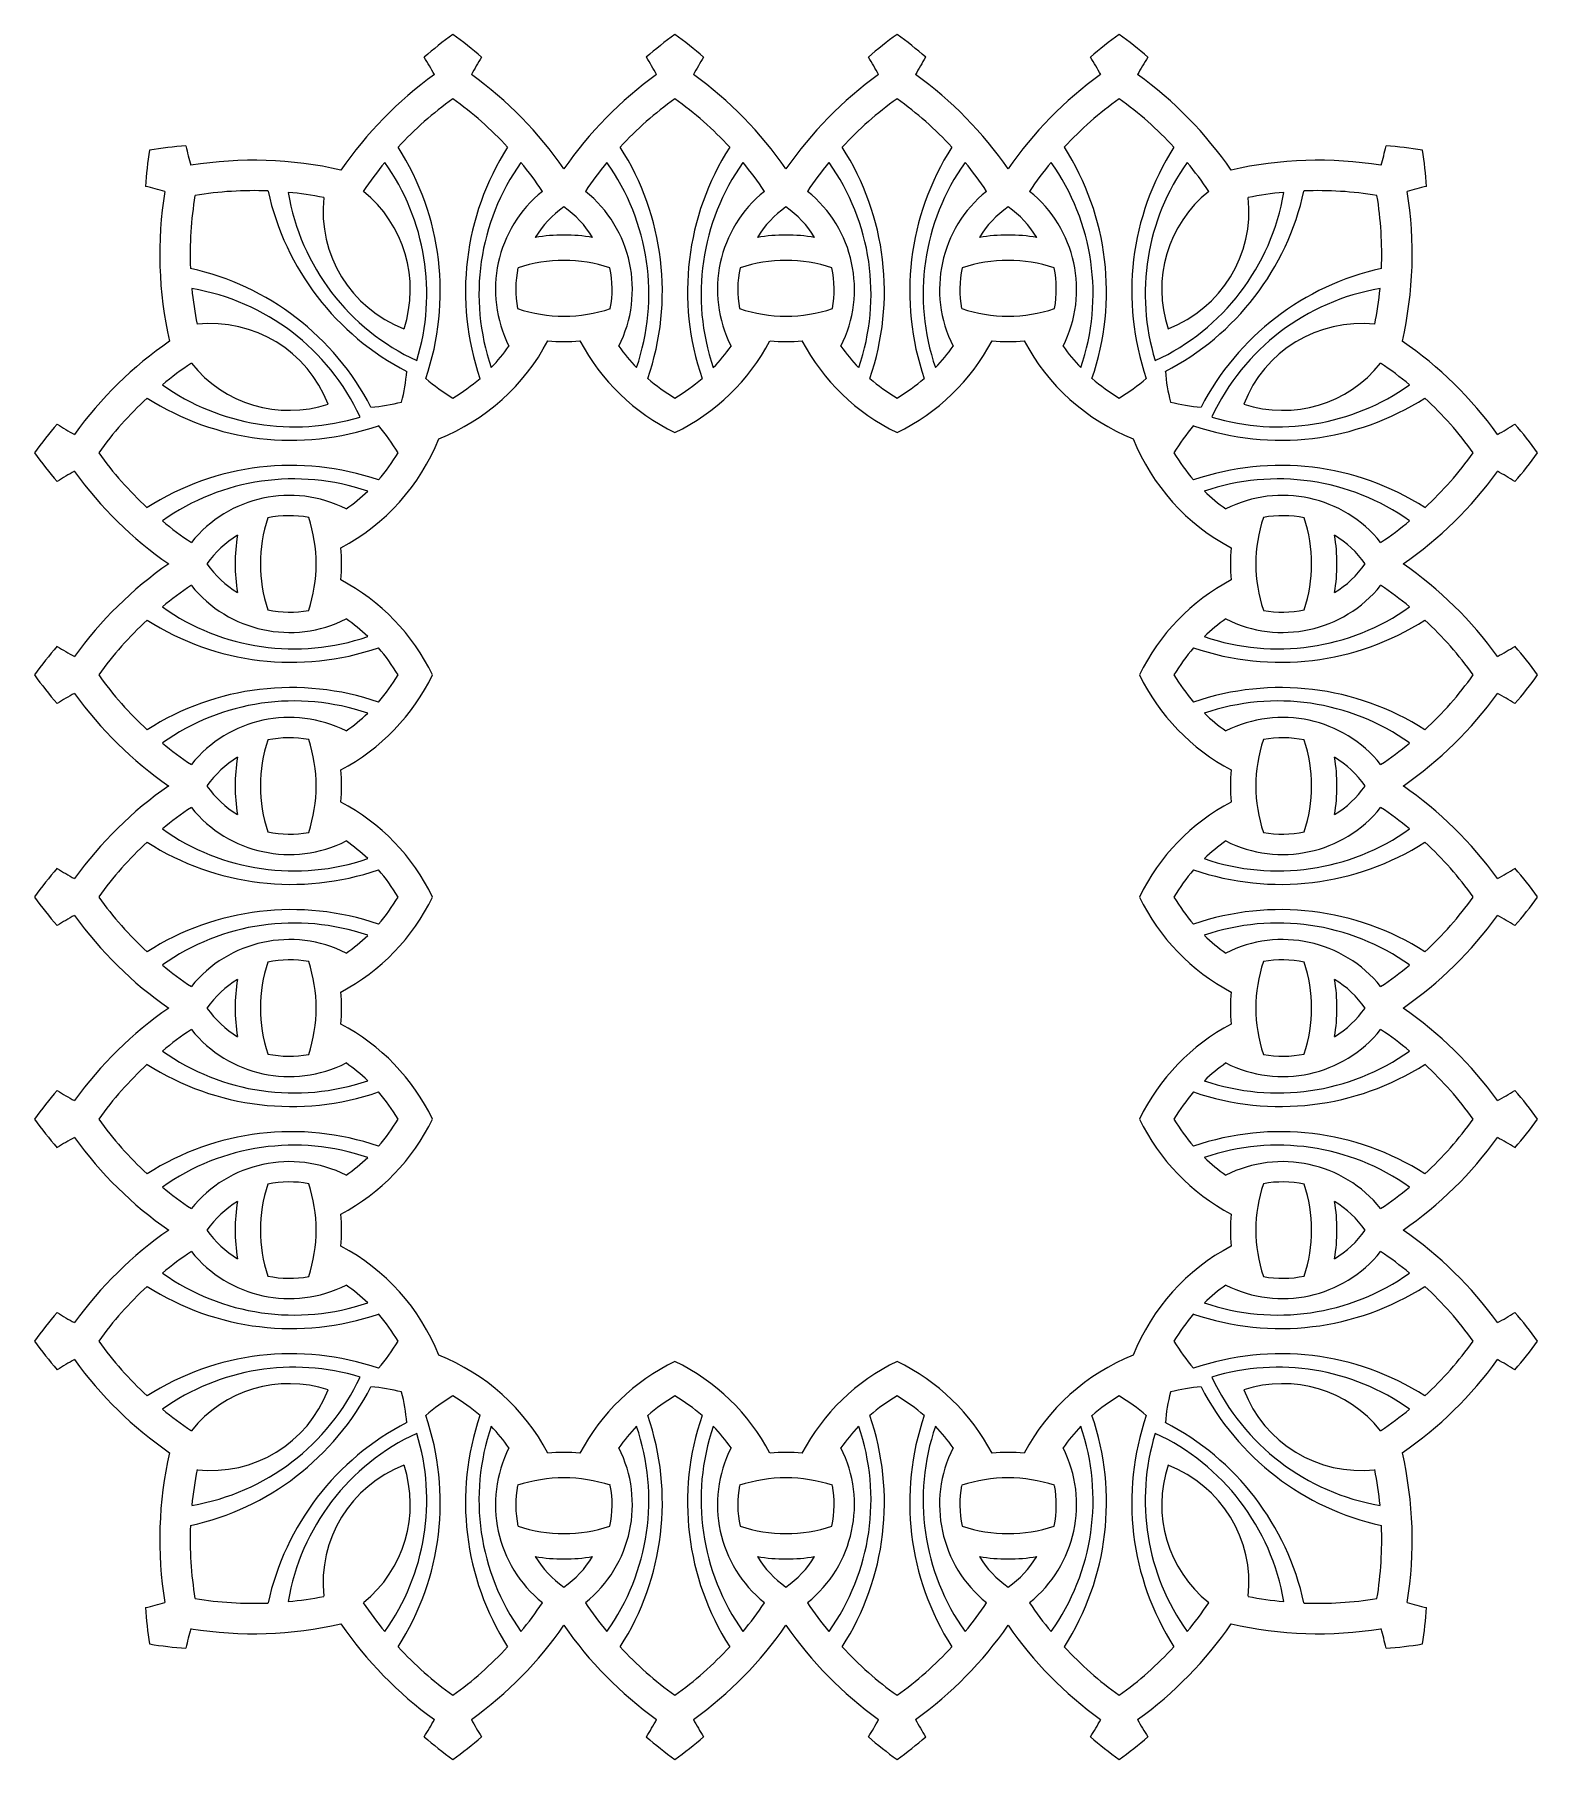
# Model space of a CAD drawing. Extents: x -16 to 414, y -246 to 206.
# Drawn here: x 19 to 167.1, y -224.2 to -54.3 of the extents above; entities that cross this region are included whole.
import ezdxf

# ---------------------------------------------------------------- set-up
doc = ezdxf.new("R2010")
doc.units = 0
doc.layers.get('0').update_dxf_attribs({"linetype": 'CONTINUOUS'})

msp = doc.modelspace()

# ---------------------------------------------------------------- linework, layer by layer
for centre, radius, start, end in [((80.86, -83.01), 35.38, 125.6285, 131.4695), ((39.64, -83.01), 35.38, 48.5305, 54.3715), ((102.73, -83.01), 35.38, 125.6285, 131.4695), ((61.51, -83.01), 35.38, 48.5305, 54.3715), ((124.6, -83.01), 35.38, 125.6285, 131.4695), ((83.39, -83.01), 35.38, 48.5305, 54.3715), ((146.47, -83.01), 35.38, 125.6285, 131.4695), ((105.26, -83.01), 35.38, 48.5305, 54.3715), ((35.2, -70.71), 26.38, 28.292, 32.5752), ((85.3, -70.71), 26.38, 147.4248, 151.708), ((57.08, -70.71), 26.38, 28.292, 32.5752), ((107.17, -70.71), 26.38, 147.4248, 151.708), ((78.95, -70.71), 26.38, 28.292, 32.5752), ((129.04, -70.71), 26.38, 147.4248, 151.708), ((100.82, -70.71), 26.38, 28.292, 32.5752), ((150.91, -70.71), 26.38, 147.4248, 151.708), ((80.86, -89.35), 38.38, 125.7627, 145.5271), ((39.64, -89.35), 38.38, 34.718, 54.2373), ((102.73, -89.35), 38.38, 125.7627, 145.282), ((61.51, -89.35), 38.38, 34.718, 54.2373), ((124.6, -89.35), 38.38, 125.7627, 145.282), ((83.39, -89.35), 38.38, 34.718, 54.2373), ((146.47, -89.35), 38.38, 125.7627, 145.282), ((105.26, -89.35), 38.38, 34.4729, 54.2373), ((80.86, -89.35), 35.38, 125.6285, 137.3105), ((39.64, -89.35), 35.38, 42.6895, 54.3715), ((102.73, -89.35), 35.38, 125.6285, 137.3105), ((61.51, -89.35), 35.38, 42.6895, 54.3715), ((124.6, -89.35), 35.38, 125.6285, 137.3105), ((83.39, -89.35), 35.38, 42.6895, 54.3715), ((146.47, -89.35), 35.38, 125.6285, 137.3105), ((105.26, -89.35), 35.38, 42.6895, 54.3715), ((65.29, -71.4), 35.38, 170.6285, 176.4695), ((36.14, -100.55), 35.38, 93.5305, 99.3715), ((59.72, -59.56), 26.38, 192.4248, 196.708), ((32.63, -79.56), 26.38, 341.0516, 32.5752), ((87.87, -79.56), 26.38, 147.4248, 198.9484), ((54.5, -79.56), 26.38, 341.0516, 32.5752), ((109.74, -79.56), 26.38, 147.4248, 198.9484), ((76.37, -79.56), 26.38, 341.0516, 32.5752), ((131.62, -79.56), 26.38, 147.4248, 198.9484), ((98.24, -79.56), 26.38, 341.0516, 32.5752), ((153.49, -79.56), 26.38, 147.4248, 198.9484), ((126.39, -59.56), 26.38, 343.292, 347.5752), ((149.97, -100.55), 35.38, 80.6285, 86.4695), ((120.83, -71.4), 35.38, 3.5305, 9.3715), ((40.62, -105.02), 38.38, 77.0503, 99.2373), ((80.86, -89.35), 35.38, 140.5322, 146.2865), ((35.3, -79.81), 22.38, 342.9384, 35.3748), ((85.2, -79.81), 22.38, 144.6252, 198.9261), ((39.64, -89.35), 35.38, 33.7135, 39.4678), ((102.73, -89.35), 35.38, 140.5322, 146.2865), ((57.17, -79.81), 22.38, 341.0739, 35.3748), ((107.07, -79.81), 22.38, 144.6252, 198.9261), ((61.51, -89.35), 35.38, 33.7135, 39.4678), ((124.6, -89.35), 35.38, 140.5322, 146.2865), ((79.05, -79.81), 22.38, 341.0739, 35.3748), ((128.94, -79.81), 22.38, 144.6252, 198.9261), ((83.39, -89.35), 35.38, 33.7135, 39.4678), ((146.47, -89.35), 35.38, 140.5322, 146.2865), ((100.92, -79.81), 22.38, 341.0739, 35.3748), ((150.81, -79.81), 22.38, 144.6252, 197.0616), ((105.26, -89.35), 35.38, 33.7135, 39.4678), ((145.49, -105.02), 38.38, 80.7627, 102.9497), ((24.3, -94.98), 26.38, 73.292, 77.5752), ((40.62, -105.02), 35.38, 87.6895, 99.3715), ((145.49, -105.02), 35.38, 80.6285, 92.3105), ((161.81, -94.98), 26.38, 102.4248, 106.708), ((69.76, -75.88), 38.38, 170.7627, 192.9302), ((69.76, -75.88), 35.38, 170.6285, 182.3105), ((67.81, -64), 26.38, 192.4248, 242.6902), ((66.09, -66.07), 22.38, 189.6252, 245.1644), ((40.62, -105.02), 35.38, 78.7135, 84.4678), ((59.85, -71.67), 12.38, 173.7736, 249.1051), ((43.68, -79.36), 12.38, 341.7411, 51.2264), ((76.82, -79.36), 12.38, 128.7736, 206.8507), ((76.82, -79.36), 9.88, 124.7779, 148.8466), ((65.55, -79.36), 9.88, 31.1534, 55.2221), ((65.55, -79.36), 12.38, 333.1493, 51.2264), ((98.69, -79.36), 12.38, 128.7736, 206.8507), ((98.69, -79.36), 9.88, 124.7779, 148.8466), ((87.42, -79.36), 9.88, 31.1534, 55.2221), ((87.42, -79.36), 12.38, 333.1493, 51.2264), ((120.56, -79.36), 12.38, 128.7736, 206.8507), ((120.56, -79.36), 9.88, 124.7779, 148.8466), ((109.3, -79.36), 9.88, 31.1534, 55.2221), ((109.3, -79.36), 12.38, 333.1493, 51.2264), ((120.02, -66.07), 22.38, 294.8356, 350.3748), ((142.44, -79.36), 12.38, 128.7736, 198.2589), ((118.31, -64), 26.38, 297.3098, 347.5752), ((126.27, -71.67), 12.38, 290.8949, 6.2264), ((145.49, -105.02), 35.38, 95.5322, 101.2865), ((116.35, -75.88), 35.38, 357.6895, 9.3715), ((116.35, -75.88), 38.38, 347.0698, 9.2373), ((71.19, -91.02), 17.01, 80.4597, 99.5403), ((93.06, -91.02), 17.01, 80.4597, 99.5403), ((114.93, -91.02), 17.01, 80.4597, 99.5403), ((28.74, -103.07), 26.38, 27.3098, 77.5752), ((76.82, -79.36), 10.38, 168.2047, 190.5365), ((71.19, -91.02), 14.51, 71.8286, 108.1714), ((65.55, -79.36), 10.38, 349.4635, 11.7953), ((98.69, -79.36), 10.38, 168.2047, 190.5365), ((93.06, -91.02), 14.51, 71.8286, 108.1714), ((87.42, -79.36), 10.38, 349.4635, 11.7953), ((120.56, -79.36), 10.38, 168.2047, 190.5365), ((114.93, -91.02), 14.51, 71.8286, 108.1714), ((109.3, -79.36), 10.38, 349.4635, 11.7953), ((157.37, -103.07), 26.38, 102.4248, 152.6902), ((30.81, -101.35), 22.38, 24.9164, 80.3748), ((69.76, -75.88), 35.38, 185.5322, 191.2865), ((155.3, -101.35), 22.38, 99.6252, 155.0836), ((116.35, -75.88), 35.38, 348.7135, 354.4678), ((71.19, -67.49), 14.51, 251.645, 288.355), ((93.06, -67.49), 14.51, 251.645, 288.355), ((114.93, -67.49), 14.51, 251.645, 288.355), ((36.41, -95.11), 12.38, 21.0343, 96.2264), ((149.7, -95.11), 12.38, 83.7736, 158.9657), ((54.13, -116.07), 38.38, 124.5634, 144.2373), ((51.18, -74.71), 20.83, 291.6384, 332.2115), ((71.19, -67.49), 17.01, 264.6766, 275.3234), ((91.19, -74.71), 20.83, 207.7885, 244.1866), ((73.05, -74.71), 20.83, 295.8134, 332.2115), ((93.06, -67.49), 17.01, 264.6766, 275.3234), ((113.06, -74.71), 20.83, 207.7885, 244.1866), ((94.92, -74.71), 20.83, 295.8134, 332.2115), ((114.93, -67.49), 17.01, 264.6766, 275.3234), ((134.94, -74.71), 20.83, 207.7885, 248.3616), ((131.98, -116.07), 38.38, 35.7627, 55.4366), ((54.13, -116.07), 35.38, 123.7135, 129.4678), ((44.15, -78.89), 12.38, 218.7736, 287.9773), ((51.18, -74.71), 17.83, 316.1138, 324.9531), ((91.19, -74.71), 17.83, 215.0469, 223.8862), ((73.05, -74.71), 17.83, 316.1138, 324.9531), ((113.06, -74.71), 17.83, 215.0469, 223.8862), ((94.92, -74.71), 17.83, 316.1138, 324.9531), ((134.94, -74.71), 17.83, 215.0469, 223.8862), ((141.97, -78.89), 12.38, 252.0227, 321.2264), ((131.98, -116.07), 35.38, 50.5322, 56.2865), ((37.93, -86.02), 17.83, 345.5773, 355.4292), ((69.32, -74.71), 17.83, 228.7979, 239.4227), ((51.18, -74.71), 17.83, 300.5773, 311.2021), ((91.19, -74.71), 17.83, 228.7979, 239.4227), ((73.05, -74.71), 17.83, 300.5773, 311.2021), ((113.06, -74.71), 17.83, 228.7979, 239.4227), ((94.92, -74.71), 17.83, 300.5773, 311.2021), ((134.94, -74.71), 17.83, 228.7979, 239.4227), ((116.79, -74.71), 17.83, 300.5773, 311.2021), ((148.19, -86.02), 17.83, 184.5708, 194.4227), ((44.6, -70.52), 22.38, 234.6252, 286.9001), ((141.51, -70.52), 22.38, 253.0999, 305.3748), ((54.13, -116.07), 35.38, 132.6895, 144.3715), ((44.35, -67.84), 26.38, 237.4248, 288.9484), ((50.76, -73.19), 17.83, 274.5708, 284.4227), ((135.36, -73.19), 17.83, 255.5773, 265.4292), ((141.77, -67.84), 26.38, 251.0516, 302.5752), ((131.98, -116.07), 35.38, 35.6285, 47.3105), ((47.8, -116.07), 35.38, 138.5305, 144.3715), ((35.49, -70.42), 26.38, 237.4248, 241.708), ((39.5, -104.53), 17.83, 30.5773, 41.2021), ((146.62, -104.53), 17.83, 138.7979, 149.4227), ((150.62, -70.42), 26.38, 298.292, 302.5752), ((138.32, -116.07), 35.38, 35.6285, 41.4695), ((39.5, -86.39), 20.83, 297.7885, 338.3616), ((146.62, -86.39), 20.83, 201.6384, 242.2115), ((47.8, -74.86), 35.38, 215.6285, 221.4695), ((54.13, -74.86), 35.38, 215.6285, 227.3105), ((44.35, -123.08), 26.38, 71.0516, 122.5752), ((39.5, -86.39), 17.83, 318.7979, 329.4227), ((146.62, -86.39), 17.83, 210.5773, 221.2021), ((141.77, -123.08), 26.38, 57.4248, 108.9484), ((131.98, -74.86), 35.38, 312.6895, 324.3715), ((138.32, -74.86), 35.38, 318.5305, 324.3715), ((35.49, -120.51), 26.38, 118.292, 122.5752), ((54.13, -74.86), 38.38, 215.7627, 235.282), ((44.6, -120.41), 22.38, 71.0739, 125.3748), ((141.51, -120.41), 22.38, 54.6252, 108.9261), ((131.98, -74.86), 38.38, 304.718, 324.2373), ((150.62, -120.51), 26.38, 57.4248, 61.708), ((44.15, -112.03), 12.38, 63.1493, 141.2264), ((39.5, -86.39), 17.83, 305.0469, 313.8862), ((146.62, -86.39), 17.83, 226.1138, 234.9531), ((141.97, -112.03), 12.38, 38.7736, 116.8507), ((55.81, -106.4), 14.51, 161.8286, 198.1714), ((44.15, -112.03), 10.38, 79.4635, 101.7953), ((32.28, -106.4), 14.51, 341.645, 18.355), ((153.84, -106.4), 14.51, 161.645, 198.355), ((141.97, -112.03), 10.38, 78.2047, 100.5365), ((130.31, -106.4), 14.51, 341.8286, 18.1714), ((54.13, -74.86), 35.38, 230.5322, 236.2865), ((44.15, -112.03), 9.88, 121.1534, 145.2221), ((55.81, -106.4), 17.01, 170.4597, 189.5403), ((130.31, -106.4), 17.01, 350.4597, 9.5403), ((141.97, -112.03), 9.88, 34.7779, 58.8466), ((131.98, -74.86), 35.38, 303.7135, 309.4678), ((32.28, -106.4), 17.01, 354.6766, 5.3234), ((153.84, -106.4), 17.01, 174.6766, 185.3234), ((54.13, -137.94), 38.38, 124.718, 144.2373), ((44.15, -100.77), 9.88, 214.7779, 238.8466), ((141.97, -100.77), 9.88, 301.1534, 325.2221), ((131.98, -137.94), 38.38, 35.7627, 55.282), ((54.13, -137.94), 35.38, 123.7135, 129.4678), ((44.15, -100.77), 12.38, 218.7736, 296.8507), ((39.5, -126.41), 20.83, 25.8134, 62.2115), ((146.62, -126.41), 20.83, 117.7885, 154.1866), ((141.97, -100.77), 12.38, 243.1493, 321.2264), ((131.98, -137.94), 35.38, 50.5322, 56.2865), ((54.13, -137.94), 35.38, 132.6895, 144.3715), ((44.35, -89.71), 26.38, 237.4248, 288.9484), ((44.6, -92.39), 22.38, 234.6252, 288.9261), ((44.15, -100.77), 10.38, 258.2047, 280.5365), ((39.5, -126.41), 17.83, 46.1138, 54.9531), ((141.77, -89.71), 26.38, 251.0516, 302.5752), ((141.51, -92.39), 22.38, 251.0739, 305.3748), ((146.62, -126.41), 17.83, 125.0469, 133.8862), ((141.97, -100.77), 10.38, 259.4635, 281.7953), ((131.98, -137.94), 35.38, 35.6285, 47.3105), ((47.8, -137.94), 35.38, 138.5305, 144.3715), ((35.49, -92.29), 26.38, 237.4248, 241.708), ((39.5, -126.41), 17.83, 30.5773, 41.2021), ((146.62, -126.41), 17.83, 138.7979, 149.4227), ((150.62, -92.29), 26.38, 298.292, 302.5752), ((138.32, -137.94), 35.38, 35.6285, 41.4695), ((47.8, -96.73), 35.38, 215.6285, 221.4695), ((54.13, -96.73), 35.38, 215.6285, 227.3105), ((44.35, -144.96), 26.38, 71.0516, 122.5752), ((39.5, -108.26), 20.83, 297.7885, 334.1866), ((39.5, -108.26), 17.83, 318.7979, 329.4227), ((146.62, -108.26), 20.83, 205.8134, 242.2115), ((146.62, -108.26), 17.83, 210.5773, 221.2021), ((141.77, -144.96), 26.38, 57.4248, 108.9484), ((131.98, -96.73), 35.38, 312.6895, 324.3715), ((138.32, -96.73), 35.38, 318.5305, 324.3715), ((35.49, -142.38), 26.38, 118.292, 122.5752), ((54.13, -96.73), 38.38, 215.7627, 235.282), ((44.6, -142.28), 22.38, 71.0739, 125.3748), ((141.51, -142.28), 22.38, 54.6252, 108.9261), ((131.98, -96.73), 38.38, 304.718, 324.2373), ((150.62, -142.38), 26.38, 57.4248, 61.708), ((44.15, -133.9), 12.38, 63.1493, 141.2264), ((39.5, -108.26), 17.83, 305.0469, 313.8862), ((146.62, -108.26), 17.83, 226.1138, 234.9531), ((141.97, -133.9), 12.38, 38.7736, 116.8507), ((55.81, -128.27), 14.51, 161.8286, 198.1714), ((44.15, -133.9), 10.38, 79.4635, 101.7953), ((32.28, -128.27), 14.51, 341.645, 18.355), ((153.84, -128.27), 14.51, 161.645, 198.355), ((141.97, -133.9), 10.38, 78.2047, 100.5365), ((130.31, -128.27), 14.51, 341.8286, 18.1714), ((54.13, -96.73), 35.38, 230.5322, 236.2865), ((44.15, -133.9), 9.88, 121.1534, 145.2221), ((55.81, -128.27), 17.01, 170.4597, 189.5403), ((130.31, -128.27), 17.01, 350.4597, 9.5403), ((141.97, -133.9), 9.88, 34.7779, 58.8466), ((131.98, -96.73), 35.38, 303.7135, 309.4678), ((32.28, -128.27), 17.01, 354.6766, 5.3234), ((153.84, -128.27), 17.01, 174.6766, 185.3234), ((54.13, -159.81), 38.38, 124.718, 144.2373), ((44.15, -122.64), 9.88, 214.7779, 238.8466), ((141.97, -122.64), 9.88, 301.1534, 325.2221), ((131.98, -159.81), 38.38, 35.7627, 55.282), ((54.13, -159.81), 35.38, 123.7135, 129.4678), ((44.15, -122.64), 12.38, 218.7736, 296.8507), ((39.5, -148.28), 20.83, 25.8134, 62.2115), ((146.62, -148.28), 20.83, 117.7885, 154.1866), ((141.97, -122.64), 12.38, 243.1493, 321.2264), ((131.98, -159.81), 35.38, 50.5322, 56.2865), ((44.6, -114.26), 22.38, 234.6252, 288.9261), ((141.51, -114.26), 22.38, 251.0739, 305.3748), ((54.13, -159.81), 35.38, 132.6895, 144.3715), ((44.35, -111.58), 26.38, 237.4248, 288.9484), ((44.15, -122.64), 10.38, 258.2047, 280.5365), ((39.5, -148.28), 17.83, 46.1138, 54.9531), ((141.77, -111.58), 26.38, 251.0516, 302.5752), ((146.62, -148.28), 17.83, 125.0469, 133.8862), ((141.97, -122.64), 10.38, 259.4635, 281.7953), ((131.98, -159.81), 35.38, 35.6285, 47.3105), ((47.8, -159.81), 35.38, 138.5305, 144.3715), ((35.49, -114.16), 26.38, 237.4248, 241.708), ((39.5, -148.28), 17.83, 30.5773, 41.2021), ((146.62, -148.28), 17.83, 138.7979, 149.4227), ((150.62, -114.16), 26.38, 298.292, 302.5752), ((138.32, -159.81), 35.38, 35.6285, 41.4695), ((47.8, -118.6), 35.38, 215.6285, 221.4695), ((54.13, -118.6), 35.38, 215.6285, 227.3105), ((39.5, -130.14), 20.83, 297.7885, 334.1866), ((39.5, -130.14), 17.83, 318.7979, 329.4227), ((146.62, -130.14), 20.83, 205.8134, 242.2115), ((146.62, -130.14), 17.83, 210.5773, 221.2021), ((131.98, -118.6), 35.38, 312.6895, 324.3715), ((138.32, -118.6), 35.38, 318.5305, 324.3715), ((44.35, -166.83), 26.38, 71.0516, 122.5752), ((141.77, -166.83), 26.38, 57.4248, 108.9484), ((35.49, -164.25), 26.38, 118.292, 122.5752), ((54.13, -118.6), 38.38, 215.7627, 235.282), ((44.6, -164.15), 22.38, 71.0739, 125.3748), ((141.51, -164.15), 22.38, 54.6252, 108.9261), ((131.98, -118.6), 38.38, 304.718, 324.2373), ((150.62, -164.25), 26.38, 57.4248, 61.708), ((44.15, -155.78), 12.38, 63.1493, 141.2264), ((39.5, -130.14), 17.83, 305.0469, 313.8862), ((146.62, -130.14), 17.83, 226.1138, 234.9531), ((141.97, -155.78), 12.38, 38.7736, 116.8507), ((54.13, -118.6), 35.38, 230.5322, 236.2865), ((55.81, -150.14), 14.51, 161.8286, 198.1714), ((44.15, -155.78), 10.38, 79.4635, 101.7953), ((32.28, -150.14), 14.51, 341.645, 18.355), ((153.84, -150.14), 14.51, 161.645, 198.355), ((141.97, -155.78), 10.38, 78.2047, 100.5365), ((130.31, -150.14), 14.51, 341.8286, 18.1714), ((131.98, -118.6), 35.38, 303.7135, 309.4678), ((44.15, -155.78), 9.88, 121.1534, 145.2221), ((55.81, -150.14), 17.01, 170.4597, 189.5403), ((130.31, -150.14), 17.01, 350.4597, 9.5403), ((141.97, -155.78), 9.88, 34.7779, 58.8466), ((32.28, -150.14), 17.01, 354.6766, 5.3234), ((153.84, -150.14), 17.01, 174.6766, 185.3234), ((54.13, -181.69), 38.38, 124.718, 144.2373), ((44.15, -144.51), 9.88, 214.7779, 238.8466), ((141.97, -144.51), 9.88, 301.1534, 325.2221), ((131.98, -181.69), 38.38, 35.7627, 55.282), ((54.13, -181.69), 35.38, 123.7135, 129.4678), ((44.15, -144.51), 12.38, 218.7736, 296.8507), ((39.5, -170.15), 20.83, 25.8134, 62.2115), ((146.62, -170.15), 20.83, 117.7885, 154.1866), ((141.97, -144.51), 12.38, 243.1493, 321.2264), ((131.98, -181.69), 35.38, 50.5322, 56.2865), ((44.6, -136.13), 22.38, 234.6252, 288.9261), ((141.51, -136.13), 22.38, 251.0739, 305.3748), ((54.13, -181.69), 35.38, 132.6895, 144.3715), ((44.35, -133.46), 26.38, 237.4248, 288.9484), ((44.15, -144.51), 10.38, 258.2047, 280.5365), ((39.5, -170.15), 17.83, 46.1138, 54.9531), ((141.77, -133.46), 26.38, 251.0516, 302.5752), ((146.62, -170.15), 17.83, 125.0469, 133.8862), ((141.97, -144.51), 10.38, 259.4635, 281.7953), ((131.98, -181.69), 35.38, 35.6285, 47.3105), ((47.8, -181.69), 35.38, 138.5305, 144.3715), ((35.49, -136.03), 26.38, 237.4248, 241.708), ((39.5, -170.15), 17.83, 30.5773, 41.2021), ((146.62, -170.15), 17.83, 138.7979, 149.4227), ((150.62, -136.03), 26.38, 298.292, 302.5752), ((138.32, -181.69), 35.38, 35.6285, 41.4695), ((47.8, -140.47), 35.38, 215.6285, 221.4695), ((54.13, -140.47), 35.38, 215.6285, 227.3105), ((39.5, -152.01), 20.83, 297.7885, 334.1866), ((39.5, -152.01), 17.83, 318.7979, 329.4227), ((146.62, -152.01), 20.83, 205.8134, 242.2115), ((146.62, -152.01), 17.83, 210.5773, 221.2021), ((131.98, -140.47), 35.38, 312.6895, 324.3715), ((138.32, -140.47), 35.38, 318.5305, 324.3715), ((35.49, -186.12), 26.38, 118.292, 122.5752), ((54.13, -140.47), 38.38, 215.7627, 235.282), ((44.35, -188.7), 26.38, 71.0516, 122.5752), ((141.77, -188.7), 26.38, 57.4248, 108.9484), ((131.98, -140.47), 38.38, 304.718, 324.2373), ((150.62, -186.12), 26.38, 57.4248, 61.708), ((44.6, -186.03), 22.38, 71.0739, 125.3748), ((141.51, -186.03), 22.38, 54.6252, 108.9261), ((44.15, -177.65), 12.38, 63.1493, 141.2264), ((39.5, -152.01), 17.83, 305.0469, 313.8862), ((146.62, -152.01), 17.83, 226.1138, 234.9531), ((141.97, -177.65), 12.38, 38.7736, 116.8507), ((54.13, -140.47), 35.38, 230.5322, 236.2865), ((55.81, -172.01), 14.51, 161.8286, 198.1714), ((44.15, -177.65), 10.38, 79.4635, 101.7953), ((32.28, -172.01), 14.51, 341.645, 18.355), ((153.84, -172.01), 14.51, 161.645, 198.355), ((141.97, -177.65), 10.38, 78.2047, 100.5365), ((130.31, -172.01), 14.51, 341.8286, 18.1714), ((131.98, -140.47), 35.38, 303.7135, 309.4678), ((44.15, -177.65), 9.88, 121.1534, 145.2221), ((55.81, -172.01), 17.01, 170.4597, 189.5403), ((141.97, -177.65), 9.88, 34.7779, 58.8466), ((130.31, -172.01), 17.01, 350.4597, 9.5403), ((32.28, -172.01), 17.01, 354.6766, 5.3234), ((153.84, -172.01), 17.01, 174.6766, 185.3234), ((54.13, -203.56), 38.38, 124.718, 144.2373), ((44.15, -166.38), 9.88, 214.7779, 238.8466), ((141.97, -166.38), 9.88, 301.1534, 325.2221), ((131.98, -203.56), 38.38, 35.7627, 55.282), ((54.13, -203.56), 35.38, 123.7135, 129.4678), ((44.15, -166.38), 12.38, 218.7736, 296.8507), ((39.5, -192.02), 20.83, 21.6384, 62.2115), ((146.62, -192.02), 20.83, 117.7885, 158.3616), ((141.97, -166.38), 12.38, 243.1493, 321.2264), ((131.98, -203.56), 35.38, 50.5322, 56.2865), ((44.6, -158), 22.38, 234.6252, 288.9261), ((44.15, -166.38), 10.38, 258.2047, 280.5365), ((141.51, -158), 22.38, 251.0739, 305.3748), ((141.97, -166.38), 10.38, 259.4635, 281.7953), ((54.13, -203.56), 35.38, 132.6895, 144.3715), ((44.35, -155.33), 26.38, 237.4248, 288.9484), ((39.5, -192.02), 17.83, 46.1138, 54.9531), ((141.77, -155.33), 26.38, 251.0516, 302.5752), ((146.62, -192.02), 17.83, 125.0469, 133.8862), ((131.98, -203.56), 35.38, 35.6285, 47.3105), ((47.8, -203.56), 35.38, 138.5305, 144.3715), ((35.49, -157.9), 26.38, 237.4248, 241.708), ((39.5, -192.02), 17.83, 30.5773, 41.2021), ((146.62, -192.02), 17.83, 138.7979, 149.4227), ((150.62, -157.9), 26.38, 298.292, 302.5752), ((138.32, -203.56), 35.38, 35.6285, 41.4695), ((47.8, -162.34), 35.38, 215.6285, 221.4695), ((54.13, -162.34), 35.38, 215.6285, 227.3105), ((39.5, -173.88), 17.83, 318.7979, 329.4227), ((146.62, -173.88), 17.83, 210.5773, 221.2021), ((131.98, -162.34), 35.38, 312.6895, 324.3715), ((138.32, -162.34), 35.38, 318.5305, 324.3715), ((35.49, -208), 26.38, 118.292, 122.5752), ((54.13, -162.34), 38.38, 215.7627, 235.4366), ((44.35, -210.57), 26.38, 71.0516, 122.5752), ((51.18, -203.7), 20.83, 27.7885, 68.3616), ((91.19, -203.7), 20.83, 115.8134, 152.2115), ((73.05, -203.7), 20.83, 27.7885, 64.1866), ((113.06, -203.7), 20.83, 115.8134, 152.2115), ((94.92, -203.7), 20.83, 27.7885, 64.1866), ((134.94, -203.7), 20.83, 111.6384, 152.2115), ((141.77, -210.57), 26.38, 57.4248, 108.9484), ((131.98, -162.34), 38.38, 304.5634, 324.2373), ((150.62, -208), 26.38, 57.4248, 61.708), ((44.6, -207.9), 22.38, 73.0999, 125.3748), ((30.81, -177.06), 22.38, 279.6252, 335.0836), ((141.51, -207.9), 22.38, 54.6252, 106.9001), ((155.3, -177.06), 22.38, 204.9164, 260.3748), ((28.74, -175.35), 26.38, 282.4248, 332.6902), ((44.15, -199.52), 12.38, 72.0227, 141.2264), ((36.41, -183.31), 12.38, 263.7736, 338.9657), ((50.76, -205.22), 17.83, 75.5773, 85.4292), ((37.93, -192.4), 17.83, 4.5708, 14.4227), ((69.32, -203.7), 17.83, 120.5773, 131.2021), ((51.18, -203.7), 17.83, 48.7979, 59.4227), ((91.19, -203.7), 17.83, 120.5773, 131.2021), ((73.05, -203.7), 17.83, 48.7979, 59.4227), ((113.06, -203.7), 17.83, 120.5773, 131.2021), ((94.92, -203.7), 17.83, 48.7979, 59.4227), ((134.94, -203.7), 17.83, 120.5773, 131.2021), ((116.79, -203.7), 17.83, 48.7979, 59.4227), ((148.19, -192.4), 17.83, 165.5773, 175.4292), ((135.36, -205.22), 17.83, 94.5708, 104.4227), ((157.37, -175.35), 26.38, 207.3098, 257.5752), ((141.97, -199.52), 12.38, 38.7736, 107.9773), ((149.7, -183.31), 12.38, 201.0343, 276.2264), ((54.13, -162.34), 35.38, 230.5322, 236.2865), ((131.98, -162.34), 35.38, 303.7135, 309.4678), ((67.81, -214.41), 26.38, 117.3098, 167.5752), ((32.63, -198.85), 26.38, 327.4248, 18.9484), ((87.87, -198.85), 26.38, 161.0516, 212.5752), ((85.2, -198.6), 22.38, 161.0739, 215.3748), ((51.18, -203.7), 17.83, 35.0469, 43.8862), ((57.17, -198.6), 22.38, 324.6252, 18.9261), ((91.19, -203.7), 17.83, 136.1138, 144.9531), ((54.5, -198.85), 26.38, 327.4248, 18.9484), ((109.74, -198.85), 26.38, 161.0516, 212.5752), ((107.07, -198.6), 22.38, 161.0739, 215.3748), ((73.05, -203.7), 17.83, 35.0469, 43.8862), ((79.05, -198.6), 22.38, 324.6252, 18.9261), ((113.06, -203.7), 17.83, 136.1138, 144.9531), ((76.37, -198.85), 26.38, 327.4248, 18.9484), ((131.62, -198.85), 26.38, 161.0516, 212.5752), ((128.94, -198.6), 22.38, 161.0739, 215.3748), ((94.92, -203.7), 17.83, 35.0469, 43.8862), ((100.92, -198.6), 22.38, 324.6252, 18.9261), ((134.94, -203.7), 17.83, 136.1138, 144.9531), ((98.24, -198.85), 26.38, 327.4248, 18.9484), ((153.49, -198.85), 26.38, 161.0516, 212.5752), ((118.31, -214.41), 26.38, 12.4248, 62.6902), ((66.09, -212.34), 22.38, 114.8356, 170.3748), ((35.3, -198.6), 22.38, 324.6252, 17.0616), ((76.82, -199.05), 12.38, 153.1493, 231.2264), ((65.55, -199.05), 12.38, 308.7736, 26.8507), ((98.69, -199.05), 12.38, 153.1493, 231.2264), ((87.42, -199.05), 12.38, 308.7736, 26.8507), ((120.56, -199.05), 12.38, 153.1493, 231.2264), ((109.3, -199.05), 12.38, 308.7736, 26.8507), ((150.81, -198.6), 22.38, 162.9384, 215.3748), ((120.02, -212.34), 22.38, 9.6252, 65.1644), ((69.76, -202.53), 38.38, 167.0698, 189.2373), ((59.85, -206.74), 12.38, 110.8949, 186.2264), ((43.68, -199.05), 12.38, 308.7736, 18.2589), ((71.19, -210.92), 17.01, 84.6766, 95.3234), ((93.06, -210.92), 17.01, 84.6766, 95.3234), ((114.93, -210.92), 17.01, 84.6766, 95.3234), ((142.44, -199.05), 12.38, 161.7411, 231.2264), ((126.27, -206.74), 12.38, 353.7736, 69.1051), ((116.35, -202.53), 38.38, 350.7627, 12.9302), ((69.76, -202.53), 35.38, 168.7135, 174.4678), ((71.19, -210.92), 14.51, 71.645, 108.355), ((93.06, -210.92), 14.51, 71.645, 108.355), ((114.93, -210.92), 14.51, 71.645, 108.355), ((116.35, -202.53), 35.38, 5.5322, 11.2865), ((76.82, -199.05), 10.38, 169.4635, 191.7953), ((65.55, -199.05), 10.38, 348.2047, 10.5365), ((98.69, -199.05), 10.38, 169.4635, 191.7953), ((87.42, -199.05), 10.38, 348.2047, 10.5365), ((120.56, -199.05), 10.38, 169.4635, 191.7953), ((109.3, -199.05), 10.38, 348.2047, 10.5365), ((69.76, -202.53), 35.38, 177.6895, 189.3715), ((71.19, -187.39), 14.51, 251.8286, 288.1714), ((93.06, -187.39), 14.51, 251.8286, 288.1714), ((114.93, -187.39), 14.51, 251.8286, 288.1714), ((116.35, -202.53), 35.38, 350.6285, 2.3105), ((76.82, -199.05), 9.88, 211.1534, 235.2221), ((71.19, -187.39), 17.01, 260.4597, 279.5403), ((65.55, -199.05), 9.88, 304.7779, 328.8466), ((93.06, -187.39), 17.01, 260.4597, 279.5403), ((98.69, -199.05), 9.88, 211.1534, 235.2221), ((87.42, -199.05), 9.88, 304.7779, 328.8466), ((120.56, -199.05), 9.88, 211.1534, 235.2221), ((114.93, -187.39), 17.01, 260.4597, 279.5403), ((109.3, -199.05), 9.88, 304.7779, 328.8466), ((24.3, -183.43), 26.38, 282.4248, 286.708), ((40.62, -173.39), 35.38, 260.6285, 272.3105), ((40.62, -173.39), 35.38, 275.5322, 281.2865), ((80.86, -189.07), 35.38, 213.7135, 219.4678), ((39.64, -189.07), 35.38, 320.5322, 326.2865), ((102.73, -189.07), 35.38, 213.7135, 219.4678), ((61.51, -189.07), 35.38, 320.5322, 326.2865), ((124.6, -189.07), 35.38, 213.7135, 219.4678), ((83.39, -189.07), 35.38, 320.5322, 326.2865), ((146.47, -189.07), 35.38, 213.7135, 219.4678), ((105.26, -189.07), 35.38, 320.5322, 326.2865), ((145.49, -173.39), 35.38, 258.7135, 264.4678), ((145.49, -173.39), 35.38, 267.6895, 279.3715), ((161.81, -183.43), 26.38, 253.292, 257.5752), ((65.29, -207.01), 35.38, 183.5305, 189.3715), ((120.83, -207.01), 35.38, 350.6285, 356.4695), ((59.72, -218.85), 26.38, 163.292, 167.5752), ((40.62, -173.39), 38.38, 260.7627, 282.9497), ((80.86, -189.07), 38.38, 214.4729, 234.2373), ((39.64, -189.07), 38.38, 305.7627, 325.282), ((102.73, -189.07), 38.38, 214.718, 234.2373), ((61.51, -189.07), 38.38, 305.7627, 325.282), ((124.6, -189.07), 38.38, 214.718, 234.2373), ((83.39, -189.07), 38.38, 305.7627, 325.282), ((146.47, -189.07), 38.38, 214.718, 234.2373), ((105.26, -189.07), 38.38, 305.7627, 325.5271), ((145.49, -173.39), 38.38, 257.0503, 279.2373), ((126.39, -218.85), 26.38, 12.4248, 16.708), ((36.14, -177.87), 35.38, 260.6285, 266.4695), ((80.86, -189.07), 35.38, 222.6895, 234.3715), ((39.64, -189.07), 35.38, 305.6285, 317.3105), ((102.73, -189.07), 35.38, 222.6895, 234.3715), ((61.51, -189.07), 35.38, 305.6285, 317.3105), ((124.6, -189.07), 35.38, 222.6895, 234.3715), ((83.39, -189.07), 35.38, 305.6285, 317.3105), ((146.47, -189.07), 35.38, 222.6895, 234.3715), ((105.26, -189.07), 35.38, 305.6285, 317.3105), ((149.97, -177.87), 35.38, 273.5305, 279.3715), ((35.2, -207.71), 26.38, 327.4248, 331.708), ((85.3, -207.71), 26.38, 208.292, 212.5752), ((57.08, -207.71), 26.38, 327.4248, 331.708), ((107.17, -207.71), 26.38, 208.292, 212.5752), ((78.95, -207.71), 26.38, 327.4248, 331.708), ((129.04, -207.71), 26.38, 208.292, 212.5752), ((100.82, -207.71), 26.38, 327.4248, 331.708), ((150.91, -207.71), 26.38, 208.292, 212.5752), ((80.86, -195.4), 35.38, 228.5305, 234.3715), ((39.64, -195.4), 35.38, 305.6285, 311.4695), ((102.73, -195.4), 35.38, 228.5305, 234.3715), ((61.51, -195.4), 35.38, 305.6285, 311.4695), ((124.6, -195.4), 35.38, 228.5305, 234.3715), ((83.39, -195.4), 35.38, 305.6285, 311.4695), ((146.47, -195.4), 35.38, 228.5305, 234.3715), ((105.26, -195.4), 35.38, 305.6285, 311.4695)]:
    msp.add_arc(centre, radius, start, end)

doc.saveas('drawing.dxf')
